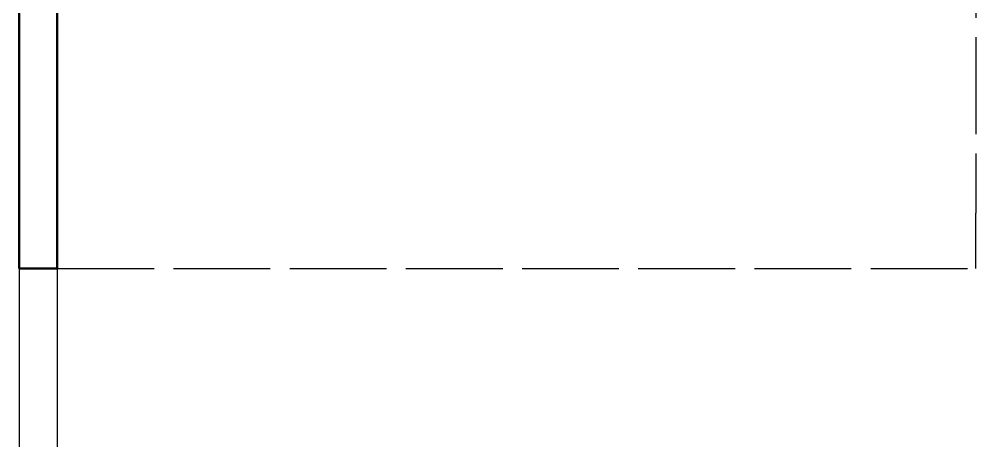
# Model space of a CAD drawing. Header units: millimetres. Extents: x 44692 to 333458, y -26854 to 14445.
# Drawn here: x 313656 to 316166, y -16963 to -15858 of the extents above; entities that cross this region are included whole.
import ezdxf

# ---------------------------------------------------------------- set-up
doc = ezdxf.new("R2010")
doc.units = ezdxf.units.MM
doc.header["$LTSCALE"] = 100
doc.linetypes.add('DASHEDX2', pattern=[3.048, 2.54, -0.508])
doc.linetypes.add('DIVIDEX2', pattern=[6.604, 5.08, -0.508, 0, -0.508, 0, -0.508])
doc.layers.add('Area circulacion', color=50, linetype='DASHEDX2')
doc.layers.add('Puertas', color=43, linetype='DIVIDEX2')
doc.layers.add('Paredes', color=7, linetype='Continuous', lineweight=50)

msp = doc.modelspace()

# ---------------------------------------------------------------- linework, layer by layer
at = {"layer": 'Area circulacion'}
for p, q in [((316165.645, -13771.147), (316165.645, -16365.7)), ((316165.645, -16511.557), (316165.645, -16365.7)), ((313756.187, -16511.557), (316165.645, -16511.557))]:
    msp.add_line(p, q, dxfattribs=at)
at = {"layer": 'Paredes'}
for p, q in [((313656.187, -16158.683), (313656.187, -13771.147)), ((313756.187, -16511.557), (313756.187, -16058.683)), ((313656.187, -16158.683), (313656.187, -16511.557)), ((313756.187, -16511.557), (313656.187, -16511.557))]:
    msp.add_line(p, q, dxfattribs=at)
at = {"layer": 'Paredes', "color": 0}
msp.add_line((313756.187, -13771.147), (313756.187, -16058.683), dxfattribs=at)
at = {"layer": 'Puertas'}
for p, q in [((313656.187, -16511.557), (313656.187, -17611.557)), ((313756.187, -16511.557), (313756.187, -17611.557))]:
    msp.add_line(p, q, dxfattribs=at)

doc.saveas('drawing.dxf')
